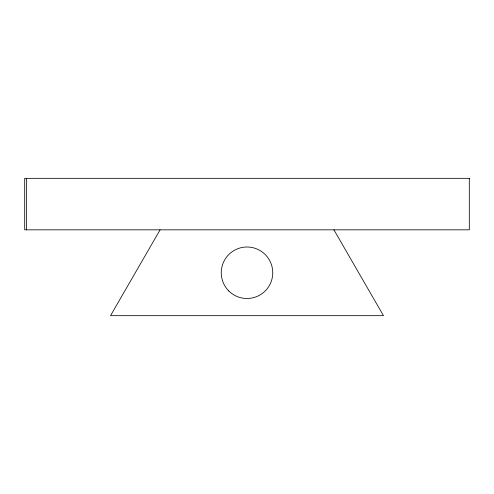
<?xml version="1.0" encoding="UTF-8"?>
<svg xmlns="http://www.w3.org/2000/svg" width="494" height="494" viewBox="0 0 494 494"><rect width="100%" height="100%" fill="white"/><g stroke="black" fill="none" stroke-linecap="round" stroke-linejoin="round"><path stroke-width="0.74" d="M160.087 229.834L110.533 315.666L383.468 315.666L333.913 229.834M26.602 178.334L26.602 229.834M469.3 178.334L24.7 178.334L24.7 229.834L469.3 229.834L469.3 178.334M228.79 290.954A25.75 25.75 0 0 0 271.873 279.413A25.75 25.75 0 0 0 240.337 247.877A25.75 25.75 0 0 0 228.79 290.954"/></g></svg>
